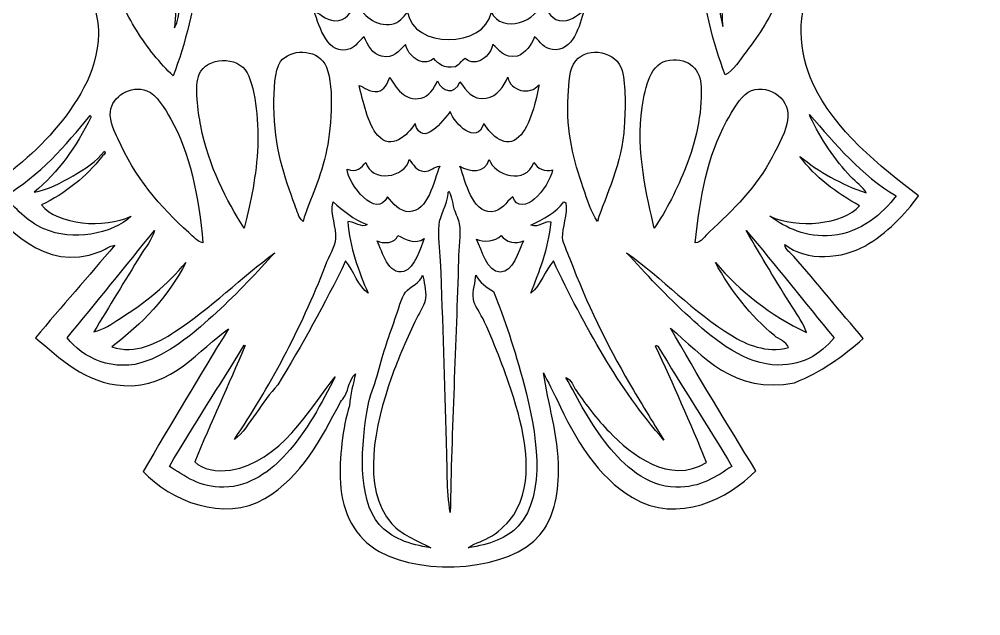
# Model space of a CAD drawing. Header units: millimetres. Extents: x -185 to 297, y -94 to 197.
# Drawn here: x -154.79 to -117.47, y 100.24 to 123.4 of the extents above; entities that cross this region are included whole.
import ezdxf

# ---------------------------------------------------------------- set-up
doc = ezdxf.new("R2010")
doc.units = ezdxf.units.MM
doc.header["$MEASUREMENT"] = 0
doc.layers.add('layer 1', color=7, linetype='Continuous')

msp = doc.modelspace()

# ---------------------------------------------------------------- linework, layer by layer
at = {"layer": 'layer 1', "color": 240, "lineweight": 9}
msp.add_open_spline([(-105.3088, 189.5865), (-105.3088, 189.5865), (-98.3088, 189.5865), (-98.3088, 189.5865), (-98.3088, 189.5865), (-96.6588, 189.5865), (-95.3088, 188.2365), (-95.3088, 186.5865), (-95.3088, 186.5865), (-95.3088, 186.5865), (-95.3088, 72.5865), (-95.3088, 72.5865), (-95.3088, 72.5865), (-95.3088, 70.9365), (-96.6588, 69.5865), (-98.3088, 69.5865), (-98.3088, 69.5865), (-98.3088, 69.5865), (-182.3088, 69.5865), (-182.3088, 69.5865), (-182.3088, 69.5865), (-183.9588, 69.5865), (-185.3088, 70.9365), (-185.3088, 72.5865), (-185.3088, 72.5865), (-185.3088, 72.5865), (-185.3088, 186.5865), (-185.3088, 186.5865), (-185.3088, 186.5865), (-185.3088, 188.2365), (-183.9588, 189.5865), (-182.3088, 189.5865)], degree=3, knots=[0, 0, 0, 0, 0.1111111, 0.1111111, 0.1111111, 0.1111111, 0.2222222, 0.2222222, 0.2222222, 0.2222222, 0.3333333, 0.3333333, 0.3333333, 0.3333333, 0.4444444, 0.4444444, 0.4444444, 0.4444444, 0.5555556, 0.5555556, 0.5555556, 0.5555556, 0.6666667, 0.6666667, 0.6666667, 0.6666667, 0.7777778, 0.7777778, 0.7777778, 0.7777778, 1, 1, 1, 1], dxfattribs=at)
at = {"layer": 'layer 1', "color": 250}
for points, knots in [([(-149.309, 170.7751), (-148.7696, 170.1097), (-147.9541, 169.065), (-147.1342, 168.3967), (-147.1342, 168.3967), (-146.895, 168.2041), (-146.4716, 167.8429), (-146.2649, 167.8176), (-146.2649, 167.8176), (-146.0156, 167.7891), (-145.5726, 167.9661), (-145.2499, 168.0215), (-145.2499, 168.0215), (-144.8915, 168.0825), (-144.5094, 168.1006), (-144.2064, 168.1375), (-144.2064, 168.1375), (-143.7942, 168.1872), (-143.388, 168.3004), (-142.9602, 168.3699), (-142.9602, 168.3699), (-142.414, 168.4561), (-141.8361, 168.4533), (-141.2501, 168.4842), (-141.2501, 168.4842), (-140.7673, 168.5127), (-140.2917, 168.585), (-139.8017, 168.6006), (-139.8017, 168.6006), (-138.0458, 168.6556), (-136.2466, 168.6034), (-134.4963, 168.4561), (-134.4963, 168.4561), (-133.2774, 168.3526), (-132.2099, 168.1872), (-130.93, 168.0215), (-130.93, 168.0215), (-130.6214, 167.9806), (-130.1923, 167.7919), (-129.9459, 167.8176), (-129.9459, 167.8176), (-129.6826, 167.8445), (-129.2548, 168.2366), (-129.0172, 168.4276), (-129.0172, 168.4276), (-128.4112, 168.9105), (-128.0118, 169.3865), (-127.5403, 169.9624), (-127.5403, 169.9624), (-127.2942, 170.2614), (-127.1453, 170.6154), (-126.8736, 170.7454), (-126.8736, 170.7454), (-126.7689, 169.8211), (-126.7516, 169.0578), (-126.9884, 168.3117), (-126.9884, 168.3117), (-127.3761, 167.09), (-128.2667, 166.1043), (-128.0616, 164.513), (-128.0616, 164.513), (-127.7754, 162.3196), (-126.1488, 160.9282), (-125.4236, 159.0647), (-125.4236, 159.0647), (-125.6901, 159.1269), (-125.9148, 159.4797), (-126.2351, 159.5857), (-126.2351, 159.5857), (-126.2548, 158.9544), (-125.9646, 158.3881), (-125.741, 157.9037), (-125.741, 157.9037), (-125.6391, 157.7989), (-125.5384, 158.0554), (-125.4521, 157.9635), (-125.4521, 157.9635), (-125.2056, 157.8699), (-125.1491, 157.5894), (-125.0158, 157.3827), (-125.0158, 157.3827), (-124.6153, 157.6604), (-124.2328, 157.1447), (-124.0618, 156.8602), (-124.0618, 156.8602), (-123.7231, 156.3095), (-123.4682, 155.4005), (-123.2206, 154.9193), (-123.2206, 154.9193), (-123.4004, 154.8117), (-123.6272, 155.0196), (-123.7997, 154.9193), (-123.7997, 154.9193), (-123.7488, 154.6106), (-123.5264, 154.3682), (-123.3651, 154.1078), (-123.3651, 154.1078), (-122.2337, 152.2588), (-121.1862, 150.2428), (-120.3209, 148.0495), (-120.3209, 148.0495), (-119.1301, 145.0322), (-118.0686, 141.0312), (-118.9873, 137.2068), (-118.9873, 137.2068), (-119.0639, 136.887), (-119.1771, 136.5458), (-119.2774, 136.2228), (-119.2774, 136.2228), (-119.3753, 135.9057), (-119.5507, 135.6143), (-119.5945, 135.294), (-119.5945, 135.294), (-119.6824, 134.6981), (-119.6667, 134.129), (-119.7418, 133.5851), (-119.7418, 133.5851), (-120.2475, 129.8486), (-121.6618, 127.0597), (-123.5674, 124.5975), (-123.5674, 124.5975), (-123.746, 124.5931), (-123.7291, 124.7845), (-123.8876, 124.7998), (-123.8876, 124.7998), (-124.7272, 123.8329), (-124.4876, 121.9964), (-124.0036, 120.9461), (-124.0036, 120.9461), (-123.1327, 119.0642), (-121.4053, 117.7149), (-119.8863, 116.5397), (-119.8863, 116.5397), (-120.4144, 115.829), (-121.1168, 115.0801), (-121.9732, 114.5972), (-121.9732, 114.5972), (-122.8173, 114.1229), (-124.2344, 113.9643), (-125.0752, 114.6554), (-125.0752, 114.6554), (-125.064, 114.4471), (-124.8489, 114.3295), (-124.7272, 114.1911), (-124.7272, 114.1911), (-123.8367, 113.1785), (-122.9232, 112.0487), (-122.0314, 111.0024), (-122.0314, 111.0024), (-122.8241, 110.337), (-123.6412, 109.6973), (-124.6988, 109.2923), (-124.6988, 109.2923), (-127.0546, 108.8191), (-128.2863, 110.3723), (-129.5096, 111.409), (-129.5096, 111.409), (-128.4862, 109.6037), (-127.3151, 107.6909), (-126.2054, 105.8729), (-126.2054, 105.8729), (-127.2501, 104.7953), (-129.2098, 103.7831), (-130.9878, 104.8294), (-130.9878, 104.8294), (-132.323, 105.6152), (-133.2365, 107.123), (-133.9172, 108.6281), (-133.9172, 108.6281), (-134.0605, 108.9451), (-134.2712, 109.3192), (-134.4385, 109.6704), (-134.4385, 109.6704), (-134.284, 108.5205), (-133.8622, 107.3057), (-133.8594, 105.8729), (-133.8594, 105.8729), (-133.8566, 104.8888), (-134.0745, 103.987), (-134.583, 103.3809), (-134.583, 103.3809), (-135.728, 102.0103), (-139.0327, 101.7459), (-140.8154, 102.7424), (-140.8154, 102.7424), (-141.7397, 103.2593), (-142.2539, 104.225), (-142.3217, 105.4085), (-142.3217, 105.4085), (-142.3755, 106.3428), (-142.2354, 107.5733), (-141.9749, 108.3961), (-141.9749, 108.3961), (-141.9452, 108.8576), (-141.8208, 109.2285), (-141.7425, 109.6403), (-141.7425, 109.6403), (-141.9834, 109.4183), (-141.9946, 109.0571), (-142.1491, 108.771), (-142.1491, 108.771), (-142.1916, 108.6903), (-142.2763, 108.6241), (-142.3217, 108.539), (-142.3217, 108.539), (-143.1007, 107.0636), (-143.8171, 105.6549), (-145.2499, 104.8013), (-145.2499, 104.8013), (-146.8524, 103.8469), (-148.9266, 104.7262), (-149.9761, 105.8432), (-149.9761, 105.8432), (-148.8941, 107.7094), (-147.7799, 109.5415), (-146.6714, 111.3805), (-146.6714, 111.3805), (-147.7559, 110.6316), (-148.8856, 109.0527), (-150.7306, 109.1775), (-150.7306, 109.1775), (-152.2413, 109.2778), (-153.2125, 110.2395), (-154.1496, 111.0337), (-154.1496, 111.0337), (-153.1447, 112.2498), (-152.0984, 113.4277), (-151.0774, 114.6269), (-151.0774, 114.6269), (-151.2857, 114.5988), (-151.4795, 114.4459), (-151.685, 114.3653), (-151.685, 114.3653), (-153.8001, 113.5353), (-155.3958, 115.3819), (-156.2932, 116.5116), (-156.2932, 116.5116), (-155.3958, 117.3015), (-154.2997, 118.0536), (-153.4248, 119.0911), (-153.4248, 119.0911), (-152.6249, 120.037), (-151.7259, 121.3125), (-151.7147, 122.8304), (-151.7147, 122.8304), (-151.7091, 123.6347), (-151.9808, 124.2547), (-152.295, 124.7998), (-152.295, 124.7998), (-152.4849, 124.807), (-152.4508, 124.5919), (-152.6418, 124.5975), (-152.6418, 124.5975), (-154.5662, 127.0894), (-155.9537, 129.8631), (-156.4674, 133.7015), (-156.4674, 133.7015), (-156.5384, 134.2321), (-156.5184, 134.7988), (-156.6135, 135.3819), (-156.6135, 135.3819), (-156.6801, 135.7881), (-156.902, 136.2103), (-157.0184, 136.5996), (-157.0184, 136.5996), (-157.3752, 137.786), (-157.5903, 139.2557), (-157.5406, 140.8599), (-157.5406, 140.8599), (-157.4756, 142.9099), (-157.0594, 144.5667), (-156.5256, 146.2515), (-156.5256, 146.2515), (-155.4837, 149.5405), (-153.9658, 152.2235), (-152.3813, 154.8896), (-152.3813, 154.8896), (-152.533, 155.0353), (-152.7297, 154.8442), (-152.9605, 154.8896), (-152.9605, 154.8896), (-152.8513, 155.2504), (-152.6518, 155.7601), (-152.4098, 156.2814), (-152.4098, 156.2814), (-152.1662, 156.808), (-151.8435, 157.656), (-151.1624, 157.3827), (-151.1624, 157.3827), (-151.0561, 157.6604), (-150.8903, 158.0963), (-150.497, 157.9037), (-150.497, 157.9037), (-150.1912, 158.3427), (-150.0283, 158.9231), (-149.9163, 159.556), (-149.9163, 159.556), (-150.2618, 159.5789), (-150.4942, 159.0932), (-150.7884, 159.0647), (-150.7884, 159.0647), (-150.3329, 160.1251), (-149.7537, 160.8146), (-149.2509, 161.7309), (-149.2509, 161.7309), (-148.7612, 162.617), (-148.1889, 163.563), (-148.1199, 164.775), (-148.1199, 164.775), (-148.0191, 166.5714), (-149.2962, 167.6446), (-149.3953, 169.3836), (-149.3953, 169.3836), (-149.4222, 169.8693), (-149.3969, 170.3902), (-149.309, 170.7751)], [0, 0, 0, 0, 0.0125, 0.0125, 0.0125, 0.0125, 0.025, 0.025, 0.025, 0.025, 0.0375, 0.0375, 0.0375, 0.0375, 0.05, 0.05, 0.05, 0.05, 0.0625, 0.0625, 0.0625, 0.0625, 0.075, 0.075, 0.075, 0.075, 0.0875, 0.0875, 0.0875, 0.0875, 0.1, 0.1, 0.1, 0.1, 0.1125, 0.1125, 0.1125, 0.1125, 0.125, 0.125, 0.125, 0.125, 0.1375, 0.1375, 0.1375, 0.1375, 0.15, 0.15, 0.15, 0.15, 0.1625, 0.1625, 0.1625, 0.1625, 0.175, 0.175, 0.175, 0.175, 0.1875, 0.1875, 0.1875, 0.1875, 0.2, 0.2, 0.2, 0.2, 0.2125, 0.2125, 0.2125, 0.2125, 0.225, 0.225, 0.225, 0.225, 0.2375, 0.2375, 0.2375, 0.2375, 0.25, 0.25, 0.25, 0.25, 0.2625, 0.2625, 0.2625, 0.2625, 0.275, 0.275, 0.275, 0.275, 0.2875, 0.2875, 0.2875, 0.2875, 0.3, 0.3, 0.3, 0.3, 0.3125, 0.3125, 0.3125, 0.3125, 0.325, 0.325, 0.325, 0.325, 0.3375, 0.3375, 0.3375, 0.3375, 0.35, 0.35, 0.35, 0.35, 0.3625, 0.3625, 0.3625, 0.3625, 0.375, 0.375, 0.375, 0.375, 0.3875, 0.3875, 0.3875, 0.3875, 0.4, 0.4, 0.4, 0.4, 0.4125, 0.4125, 0.4125, 0.4125, 0.425, 0.425, 0.425, 0.425, 0.4375, 0.4375, 0.4375, 0.4375, 0.45, 0.45, 0.45, 0.45, 0.4625, 0.4625, 0.4625, 0.4625, 0.475, 0.475, 0.475, 0.475, 0.4875, 0.4875, 0.4875, 0.4875, 0.5, 0.5, 0.5, 0.5, 0.5125, 0.5125, 0.5125, 0.5125, 0.525, 0.525, 0.525, 0.525, 0.5375, 0.5375, 0.5375, 0.5375, 0.55, 0.55, 0.55, 0.55, 0.5625, 0.5625, 0.5625, 0.5625, 0.575, 0.575, 0.575, 0.575, 0.5875, 0.5875, 0.5875, 0.5875, 0.6, 0.6, 0.6, 0.6, 0.6125, 0.6125, 0.6125, 0.6125, 0.625, 0.625, 0.625, 0.625, 0.6375, 0.6375, 0.6375, 0.6375, 0.65, 0.65, 0.65, 0.65, 0.6625, 0.6625, 0.6625, 0.6625, 0.675, 0.675, 0.675, 0.675, 0.6875, 0.6875, 0.6875, 0.6875, 0.7, 0.7, 0.7, 0.7, 0.7125, 0.7125, 0.7125, 0.7125, 0.725, 0.725, 0.725, 0.725, 0.7375, 0.7375, 0.7375, 0.7375, 0.75, 0.75, 0.75, 0.75, 0.7625, 0.7625, 0.7625, 0.7625, 0.775, 0.775, 0.775, 0.775, 0.7875, 0.7875, 0.7875, 0.7875, 0.8, 0.8, 0.8, 0.8, 0.8125, 0.8125, 0.8125, 0.8125, 0.825, 0.825, 0.825, 0.825, 0.8375, 0.8375, 0.8375, 0.8375, 0.85, 0.85, 0.85, 0.85, 0.8625, 0.8625, 0.8625, 0.8625, 0.875, 0.875, 0.875, 0.875, 0.8875, 0.8875, 0.8875, 0.8875, 0.9, 0.9, 0.9, 0.9, 0.9125, 0.9125, 0.9125, 0.9125, 0.925, 0.925, 0.925, 0.925, 0.9375, 0.9375, 0.9375, 0.9375, 0.95, 0.95, 0.95, 0.95, 0.9625, 0.9625, 0.9625, 0.9625, 0.975, 0.975, 0.975, 0.975, 1, 1, 1, 1]), ([(-147.9457, 130.3969), (-148.2868, 128.7317), (-148.2852, 126.6279), (-148.4678, 124.8295), (-148.4678, 124.8295), (-148.5316, 124.2066), (-148.512, 123.5737), (-148.7568, 123.0627), (-148.7568, 123.0627), (-148.6308, 124.8596), (-148.5882, 127.0172), (-148.9904, 128.5407), (-148.9904, 128.5407), (-149.3259, 127.5762), (-149.2115, 125.8617), (-149.2509, 124.7432), (-149.2509, 124.7432), (-149.2593, 124.4815), (-149.2071, 124.1869), (-149.3672, 123.9898), (-149.3672, 123.9898), (-149.3556, 125.236), (-149.5029, 126.3261), (-149.7421, 127.3242), (-149.7421, 127.3242), (-150.3838, 126.6716), (-149.8697, 125.1806), (-150.0905, 124.221), (-150.0905, 124.221), (-150.3313, 124.8026), (-150.4729, 125.6366), (-151.1059, 125.7289), (-151.1059, 125.7289), (-151.2588, 125.5928), (-151.223, 125.3604), (-151.1921, 125.1778), (-151.1921, 125.1778), (-151.0645, 124.4177), (-150.6327, 123.6218), (-150.2366, 122.9736), (-150.2366, 122.9736), (-149.8232, 122.2994), (-149.3135, 121.6737), (-148.815, 121.2065), (-148.815, 121.2065), (-147.859, 123.6431), (-147.3537, 127.207), (-147.859, 130.4816), (-147.859, 130.4816), (-147.859, 130.4816), (-147.9457, 130.4816), (-147.9457, 130.4816), (-147.9457, 130.4816), (-147.9457, 130.4816), (-147.9457, 130.3969), (-147.9457, 130.3969)], [0, 0, 0, 0, 0.0666667, 0.0666667, 0.0666667, 0.0666667, 0.1333333, 0.1333333, 0.1333333, 0.1333333, 0.2, 0.2, 0.2, 0.2, 0.2666667, 0.2666667, 0.2666667, 0.2666667, 0.3333333, 0.3333333, 0.3333333, 0.3333333, 0.4, 0.4, 0.4, 0.4, 0.4666667, 0.4666667, 0.4666667, 0.4666667, 0.5333333, 0.5333333, 0.5333333, 0.5333333, 0.6, 0.6, 0.6, 0.6, 0.6666667, 0.6666667, 0.6666667, 0.6666667, 0.7333333, 0.7333333, 0.7333333, 0.7333333, 0.8, 0.8, 0.8, 0.8, 0.8666667, 0.8666667, 0.8666667, 0.8666667, 1, 1, 1, 1]), ([(-127.393, 121.2362), (-127.0534, 121.4144), (-126.8411, 121.8041), (-126.5818, 122.1352), (-126.5818, 122.1352), (-126.0436, 122.8219), (-125.6218, 123.4974), (-125.2779, 124.3667), (-125.2779, 124.3667), (-125.1178, 124.7701), (-124.832, 125.2982), (-125.1037, 125.7586), (-125.1037, 125.7586), (-125.554, 125.6181), (-125.8145, 125.1425), (-125.9746, 124.6866), (-125.9746, 124.6866), (-126.024, 124.5365), (-125.9802, 124.3101), (-126.1488, 124.221), (-126.1488, 124.221), (-126.2804, 125.2035), (-125.8498, 126.6435), (-126.4374, 127.3242), (-126.4374, 127.3242), (-126.7448, 126.3955), (-126.7745, 125.1862), (-126.8736, 124.0468), (-126.8736, 124.0468), (-127.1341, 125.4086), (-126.7191, 127.449), (-127.2501, 128.5407), (-127.2501, 128.5407), (-127.5844, 126.9461), (-127.5491, 124.8792), (-127.4809, 123.1205), (-127.4809, 123.1205), (-128.009, 125.297), (-127.767, 128.2445), (-128.2627, 130.4547), (-128.2627, 130.4547), (-128.2695, 130.4759), (-128.288, 130.4872), (-128.3221, 130.4816), (-128.3221, 130.4816), (-128.8727, 127.2889), (-128.3502, 123.7466), (-127.393, 121.2362)], [0, 0, 0, 0, 0.0769231, 0.0769231, 0.0769231, 0.0769231, 0.1538462, 0.1538462, 0.1538462, 0.1538462, 0.2307692, 0.2307692, 0.2307692, 0.2307692, 0.3076923, 0.3076923, 0.3076923, 0.3076923, 0.3846154, 0.3846154, 0.3846154, 0.3846154, 0.4615385, 0.4615385, 0.4615385, 0.4615385, 0.5384615, 0.5384615, 0.5384615, 0.5384615, 0.6153846, 0.6153846, 0.6153846, 0.6153846, 0.6923077, 0.6923077, 0.6923077, 0.6923077, 0.7692308, 0.7692308, 0.7692308, 0.7692308, 0.8461538, 0.8461538, 0.8461538, 0.8461538, 1, 1, 1, 1]), ([(-142.3799, 123.3529), (-142.8129, 123.2751), (-143.0509, 123.5977), (-143.3371, 123.6997), (-143.3371, 123.6997), (-143.1276, 123.1009), (-142.8314, 121.951), (-141.9452, 122.25), (-141.9452, 122.25), (-141.71, 122.3291), (-141.6266, 122.5727), (-141.3958, 122.7144), (-141.3958, 122.7144), (-141.2754, 122.407), (-141.0731, 122.0321), (-140.7276, 121.9611), (-140.7276, 121.9611), (-140.2704, 121.8647), (-140.0481, 122.1694), (-139.8017, 122.4242), (-139.8017, 122.4242), (-139.6913, 121.9867), (-139.1715, 121.5079), (-138.6988, 121.8732), (-138.6988, 121.8732), (-138.5162, 121.6709), (-138.3219, 121.4782), (-137.8576, 121.5561), (-137.8576, 121.5561), (-137.7046, 121.634), (-137.6412, 121.8013), (-137.4811, 121.8732), (-137.4811, 121.8732), (-137.0364, 121.5023), (-136.4942, 121.9867), (-136.4079, 122.4242), (-136.4079, 122.4242), (-136.1587, 122.2031), (-136.007, 121.8792), (-135.4523, 121.9611), (-135.4523, 121.9611), (-135.132, 122.1128), (-134.9241, 122.3801), (-134.7853, 122.7144), (-134.7853, 122.7144), (-134.5557, 122.5117), (-134.4285, 122.2613), (-134.0914, 122.2215), (-134.0914, 122.2215), (-133.2999, 122.128), (-133.0266, 123.1759), (-132.8725, 123.7294), (-132.8725, 123.7294), (-133.1655, 123.5411), (-133.4147, 123.2779), (-133.8281, 123.3529), (-133.8281, 123.3529), (-134.219, 123.4223), (-134.3125, 123.847), (-134.5248, 124.1046), (-134.5248, 124.1046), (-134.6195, 123.3003), (-136.0624, 122.8276), (-136.4657, 123.6716), (-136.4657, 123.6716), (-136.7406, 122.24), (-139.5199, 122.2713), (-139.7138, 123.6716), (-139.7138, 123.6716), (-139.9064, 123.4761), (-140.0296, 123.2566), (-140.3214, 123.2072), (-140.3214, 123.2072), (-140.9399, 123.1009), (-141.5387, 123.5696), (-141.6266, 124.0777), (-141.6266, 124.0777), (-141.6635, 124.0777), (-141.6679, 124.1131), (-141.7128, 124.1046), (-141.7128, 124.1046), (-141.8601, 123.7848), (-142.0118, 123.4167), (-142.3799, 123.3529)], [0, 0, 0, 0, 0.0454545, 0.0454545, 0.0454545, 0.0454545, 0.0909091, 0.0909091, 0.0909091, 0.0909091, 0.1363636, 0.1363636, 0.1363636, 0.1363636, 0.1818182, 0.1818182, 0.1818182, 0.1818182, 0.2272727, 0.2272727, 0.2272727, 0.2272727, 0.2727273, 0.2727273, 0.2727273, 0.2727273, 0.3181818, 0.3181818, 0.3181818, 0.3181818, 0.3636364, 0.3636364, 0.3636364, 0.3636364, 0.4090909, 0.4090909, 0.4090909, 0.4090909, 0.4545455, 0.4545455, 0.4545455, 0.4545455, 0.5, 0.5, 0.5, 0.5, 0.5454545, 0.5454545, 0.5454545, 0.5454545, 0.5909091, 0.5909091, 0.5909091, 0.5909091, 0.6363636, 0.6363636, 0.6363636, 0.6363636, 0.6818182, 0.6818182, 0.6818182, 0.6818182, 0.7272727, 0.7272727, 0.7272727, 0.7272727, 0.7727273, 0.7727273, 0.7727273, 0.7727273, 0.8181818, 0.8181818, 0.8181818, 0.8181818, 0.8636364, 0.8636364, 0.8636364, 0.8636364, 0.9090909, 0.9090909, 0.9090909, 0.9090909, 1, 1, 1, 1]), ([(-142.8442, 118.3662), (-142.6717, 119.2556), (-142.5428, 121.0055), (-142.9321, 121.6709), (-142.9321, 121.6709), (-143.2761, 122.2613), (-144.2826, 122.2556), (-144.6422, 121.7572), (-144.6422, 121.7572), (-144.8915, 121.4116), (-144.9015, 120.6431), (-144.9015, 120.0186), (-144.9015, 120.0186), (-144.9015, 118.4313), (-144.4893, 117.2706), (-144.0904, 116.1914), (-144.0904, 116.1914), (-144.0065, 115.9606), (-143.9527, 115.7001), (-143.7729, 115.5544), (-143.7729, 115.5544), (-143.5209, 116.4338), (-143.0593, 117.2533), (-142.8442, 118.3662)], [0, 0, 0, 0, 0.1428571, 0.1428571, 0.1428571, 0.1428571, 0.2857143, 0.2857143, 0.2857143, 0.2857143, 0.4285714, 0.4285714, 0.4285714, 0.4285714, 0.5714286, 0.5714286, 0.5714286, 0.5714286, 0.7142857, 0.7142857, 0.7142857, 0.7142857, 1, 1, 1, 1]), ([(-131.3064, 119.2355), (-131.2683, 119.9507), (-131.2342, 120.796), (-131.3943, 121.4088), (-131.3943, 121.4088), (-131.5854, 122.1437), (-132.6983, 122.3817), (-133.1924, 121.7885), (-133.1924, 121.7885), (-133.4544, 121.467), (-133.4472, 120.9657), (-133.4813, 120.4251), (-133.4813, 120.4251), (-133.576, 118.9835), (-133.2562, 117.9216), (-132.9022, 116.8584), (-132.9022, 116.8584), (-132.7449, 116.3868), (-132.5891, 115.9112), (-132.3515, 115.5544), (-132.3515, 115.5544), (-132.0413, 116.5245), (-131.3843, 117.8409), (-131.3064, 119.2355)], [0, 0, 0, 0, 0.1428571, 0.1428571, 0.1428571, 0.1428571, 0.2857143, 0.2857143, 0.2857143, 0.2857143, 0.4285714, 0.4285714, 0.4285714, 0.4285714, 0.5714286, 0.5714286, 0.5714286, 0.5714286, 0.7142857, 0.7142857, 0.7142857, 0.7142857, 1, 1, 1, 1]), ([(-145.54, 118.2783), (-145.479, 119.3066), (-145.5894, 120.6459), (-145.9462, 121.3241), (-145.9462, 121.3241), (-146.2962, 121.9867), (-147.5195, 121.947), (-147.8012, 121.2647), (-147.8012, 121.2647), (-147.9939, 120.7988), (-147.8522, 119.8275), (-147.743, 119.264), (-147.743, 119.264), (-147.4416, 117.6936), (-146.7308, 116.3531), (-146.0626, 115.294), (-146.0626, 115.294), (-145.8571, 116.0954), (-145.6095, 117.1345), (-145.54, 118.2783)], [0, 0, 0, 0, 0.1666667, 0.1666667, 0.1666667, 0.1666667, 0.3333333, 0.3333333, 0.3333333, 0.3333333, 0.5, 0.5, 0.5, 0.5, 0.6666667, 0.6666667, 0.6666667, 0.6666667, 1, 1, 1, 1]), ([(-128.9012, 117.6996), (-128.5472, 118.5942), (-128.2851, 119.7083), (-128.3221, 120.7731), (-128.3221, 120.7731), (-128.3445, 121.4445), (-128.7977, 121.9101), (-129.5397, 121.8154), (-129.5397, 121.8154), (-130.3015, 121.7191), (-130.4881, 120.7932), (-130.6113, 119.9889), (-130.6113, 119.9889), (-130.8746, 118.2956), (-130.4187, 116.4819), (-130.1486, 115.294), (-130.1486, 115.294), (-129.677, 115.9594), (-129.2564, 116.8074), (-128.9012, 117.6996)], [0, 0, 0, 0, 0.1666667, 0.1666667, 0.1666667, 0.1666667, 0.3333333, 0.3333333, 0.3333333, 0.3333333, 0.5, 0.5, 0.5, 0.5, 0.6666667, 0.6666667, 0.6666667, 0.6666667, 1, 1, 1, 1]), ([(-140.8732, 120.5989), (-141.1991, 120.5395), (-141.3845, 120.7731), (-141.5969, 120.8297), (-141.5969, 120.8297), (-141.4496, 120.2509), (-141.2569, 119.3162), (-140.8732, 118.8888), (-140.8732, 118.8888), (-140.3439, 118.2984), (-139.7278, 118.8872), (-139.422, 119.3515), (-139.422, 119.3515), (-139.1463, 118.3594), (-138.3219, 119.496), (-138.0614, 119.8163), (-138.0614, 119.8163), (-137.9073, 119.3576), (-137.0408, 118.467), (-136.7563, 119.3515), (-136.7563, 119.3515), (-136.4617, 118.8788), (-135.9022, 118.3506), (-135.3941, 118.8306), (-135.3941, 118.8306), (-134.9623, 119.2372), (-134.7187, 120.2863), (-134.6111, 120.8582), (-134.6111, 120.8582), (-134.9735, 120.4219), (-135.7312, 120.6162), (-135.8288, 121.1483), (-135.8288, 121.1483), (-135.9985, 120.7887), (-136.2253, 120.3966), (-136.6696, 120.3372), (-136.6696, 120.3372), (-137.2206, 120.2622), (-137.4229, 120.623), (-137.685, 120.9742), (-137.685, 120.9742), (-137.8776, 120.4492), (-138.3857, 120.5748), (-138.5543, 121.0055), (-138.5543, 121.0055), (-138.7016, 120.7041), (-138.873, 120.4051), (-139.1912, 120.3372), (-139.1912, 120.3372), (-139.8426, 120.2012), (-140.1725, 120.7606), (-140.4105, 121.1483), (-140.4105, 121.1483), (-140.4984, 120.9063), (-140.6059, 120.6471), (-140.8732, 120.5989)], [0, 0, 0, 0, 0.0666667, 0.0666667, 0.0666667, 0.0666667, 0.1333333, 0.1333333, 0.1333333, 0.1333333, 0.2, 0.2, 0.2, 0.2, 0.2666667, 0.2666667, 0.2666667, 0.2666667, 0.3333333, 0.3333333, 0.3333333, 0.3333333, 0.4, 0.4, 0.4, 0.4, 0.4666667, 0.4666667, 0.4666667, 0.4666667, 0.5333333, 0.5333333, 0.5333333, 0.5333333, 0.6, 0.6, 0.6, 0.6, 0.6666667, 0.6666667, 0.6666667, 0.6666667, 0.7333333, 0.7333333, 0.7333333, 0.7333333, 0.8, 0.8, 0.8, 0.8, 0.8666667, 0.8666667, 0.8666667, 0.8666667, 1, 1, 1, 1]), ([(-128.0034, 115.1483), (-127.0887, 115.9807), (-126.1628, 116.8981), (-125.5681, 118.0476), (-125.5681, 118.0476), (-125.3301, 118.5051), (-125.0046, 119.0798), (-124.958, 119.5839), (-124.958, 119.5839), (-124.887, 120.3854), (-125.8161, 120.9545), (-126.4956, 120.568), (-126.4956, 120.568), (-126.821, 120.3838), (-127.114, 119.8303), (-127.3352, 119.4382), (-127.3352, 119.4382), (-128.0712, 118.1343), (-128.3674, 116.4675), (-128.5556, 114.7148), (-128.5556, 114.7148), (-128.3148, 114.7361), (-128.1844, 114.9825), (-128.0034, 115.1483)], [0, 0, 0, 0, 0.1428571, 0.1428571, 0.1428571, 0.1428571, 0.2857143, 0.2857143, 0.2857143, 0.2857143, 0.4285714, 0.4285714, 0.4285714, 0.4285714, 0.5714286, 0.5714286, 0.5714286, 0.5714286, 0.7142857, 0.7142857, 0.7142857, 0.7142857, 1, 1, 1, 1]), ([(-148.9025, 119.5257), (-149.1276, 119.9154), (-149.4632, 120.4913), (-149.8288, 120.6258), (-149.8288, 120.6258), (-150.4673, 120.8638), (-151.1865, 120.3938), (-151.2503, 119.8163), (-151.2503, 119.8163), (-151.2925, 119.4326), (-151.0689, 119.0204), (-150.9614, 118.7728), (-150.9614, 118.7728), (-150.3128, 117.2774), (-149.3034, 116.1023), (-148.2062, 115.121), (-148.2062, 115.121), (-148.0348, 114.9653), (-147.869, 114.7674), (-147.6567, 114.7148), (-147.6567, 114.7148), (-147.8265, 116.5341), (-148.1608, 118.2362), (-148.9025, 119.5257)], [0, 0, 0, 0, 0.1428571, 0.1428571, 0.1428571, 0.1428571, 0.2857143, 0.2857143, 0.2857143, 0.2857143, 0.4285714, 0.4285714, 0.4285714, 0.4285714, 0.5714286, 0.5714286, 0.5714286, 0.5714286, 0.7142857, 0.7142857, 0.7142857, 0.7142857, 1, 1, 1, 1]), ([(-155.3376, 116.5397), (-154.9836, 116.0798), (-154.4683, 115.5488), (-153.8298, 115.2643), (-153.8298, 115.2643), (-152.7213, 114.7702), (-151.1962, 115.052), (-150.4388, 115.7567), (-150.4388, 115.7567), (-151.4851, 115.2615), (-153.316, 115.4144), (-153.9189, 116.1914), (-153.9189, 116.1914), (-153.0187, 116.6304), (-152.1493, 117.3099), (-151.5983, 118.0476), (-151.5983, 118.0476), (-151.559, 118.1014), (-151.3904, 118.1921), (-151.4823, 118.2783), (-151.4823, 118.2783), (-151.7809, 117.8694), (-152.2396, 117.5876), (-152.7, 117.3215), (-152.7, 117.3215), (-153.1643, 117.0567), (-153.6728, 116.7805), (-154.2078, 116.6858), (-154.2078, 116.6858), (-153.2719, 117.4516), (-152.5796, 118.4598), (-152.0033, 119.5839), (-152.0033, 119.5839), (-152.0077, 119.618), (-151.9992, 119.6674), (-152.033, 119.6702), (-152.033, 119.6702), (-152.9946, 118.4866), (-153.9899, 117.3384), (-155.3376, 116.5397)], [0, 0, 0, 0, 0.0909091, 0.0909091, 0.0909091, 0.0909091, 0.1818182, 0.1818182, 0.1818182, 0.1818182, 0.2727273, 0.2727273, 0.2727273, 0.2727273, 0.3636364, 0.3636364, 0.3636364, 0.3636364, 0.4545455, 0.4545455, 0.4545455, 0.4545455, 0.5454545, 0.5454545, 0.5454545, 0.5454545, 0.6363636, 0.6363636, 0.6363636, 0.6363636, 0.7272727, 0.7272727, 0.7272727, 0.7272727, 0.8181818, 0.8181818, 0.8181818, 0.8181818, 1, 1, 1, 1]), ([(-124.0887, 119.6124), (-123.6737, 118.7387), (-123.1287, 117.9388), (-122.5239, 117.2947), (-122.5239, 117.2947), (-122.3216, 117.0779), (-122.0511, 116.9066), (-121.915, 116.6561), (-121.915, 116.6561), (-122.912, 116.9928), (-123.7572, 117.4813), (-124.4949, 118.0773), (-124.4949, 118.0773), (-123.9029, 117.2577), (-123.0817, 116.6686), (-122.1771, 116.1633), (-122.1771, 116.1633), (-122.8173, 115.43), (-124.6068, 115.2558), (-125.656, 115.7567), (-125.656, 115.7567), (-125.0471, 115.3052), (-124.2484, 114.9103), (-123.2475, 115.005), (-123.2475, 115.005), (-122.1233, 115.1085), (-121.2669, 115.8675), (-120.7572, 116.5397), (-120.7572, 116.5397), (-122.1261, 117.344), (-123.099, 118.546), (-124.1184, 119.6999), (-124.1184, 119.6999), (-124.1196, 119.659), (-124.1056, 119.6365), (-124.0887, 119.6124)], [0, 0, 0, 0, 0.1, 0.1, 0.1, 0.1, 0.2, 0.2, 0.2, 0.2, 0.3, 0.3, 0.3, 0.3, 0.4, 0.4, 0.4, 0.4, 0.5, 0.5, 0.5, 0.5, 0.6, 0.6, 0.6, 0.6, 0.7, 0.7, 0.7, 0.7, 0.8, 0.8, 0.8, 0.8, 1, 1, 1, 1]), ([(-141.3364, 117.8437), (-141.4909, 117.6571), (-141.7128, 117.409), (-142.0628, 117.5832), (-142.0628, 117.5832), (-142.0275, 117.0169), (-140.9314, 115.5886), (-140.4968, 116.5116), (-140.4968, 116.5116), (-140.2801, 116.2524), (-140.0336, 115.9253), (-139.6544, 115.9309), (-139.6544, 115.9309), (-138.9111, 115.9425), (-138.7084, 117.1032), (-138.4664, 117.6996), (-138.4664, 117.6996), (-138.6787, 117.6952), (-138.822, 117.4841), (-139.0752, 117.4957), (-139.0752, 117.4957), (-139.3839, 117.5126), (-139.483, 117.759), (-139.6544, 117.9613), (-139.6544, 117.9613), (-139.796, 117.2308), (-141.1325, 117.0482), (-141.3364, 117.8437)], [0, 0, 0, 0, 0.125, 0.125, 0.125, 0.125, 0.25, 0.25, 0.25, 0.25, 0.375, 0.375, 0.375, 0.375, 0.5, 0.5, 0.5, 0.5, 0.625, 0.625, 0.625, 0.625, 0.75, 0.75, 0.75, 0.75, 1, 1, 1, 1]), ([(-137.685, 117.6996), (-137.4486, 117.0639), (-137.2274, 115.9156), (-136.4657, 115.9309), (-136.4657, 115.9309), (-136.0483, 115.9397), (-135.9151, 116.309), (-135.6261, 116.5116), (-135.6261, 116.5116), (-135.5314, 116.0445), (-135.0542, 116.1874), (-134.7853, 116.4237), (-134.7853, 116.4237), (-134.4811, 116.6914), (-134.1467, 117.2208), (-134.0914, 117.5535), (-134.0914, 117.5535), (-134.3888, 117.4572), (-134.6817, 117.6129), (-134.815, 117.8437), (-134.815, 117.8437), (-135.1308, 116.9547), (-136.3357, 117.3284), (-136.5552, 117.9613), (-136.5552, 117.9613), (-136.6937, 117.3878), (-137.3382, 117.4813), (-137.685, 117.6996)], [0, 0, 0, 0, 0.125, 0.125, 0.125, 0.125, 0.25, 0.25, 0.25, 0.25, 0.375, 0.375, 0.375, 0.375, 0.5, 0.5, 0.5, 0.5, 0.625, 0.625, 0.625, 0.625, 0.75, 0.75, 0.75, 0.75, 1, 1, 1, 1]), ([(-138.1477, 116.6276), (-138.1762, 116.2014), (-138.4596, 115.7981), (-138.4961, 115.41), (-138.4961, 115.41), (-138.5374, 114.9853), (-138.4596, 114.4897), (-138.4383, 114.0169), (-138.4383, 114.0169), (-138.3335, 111.6426), (-138.291, 109.275), (-138.2059, 107.0026), (-138.2059, 107.0026), (-138.1718, 106.0627), (-138.2075, 105.1268), (-138.0614, 104.2502), (-138.0614, 104.2502), (-138.0077, 107.4064), (-137.8307, 110.8836), (-137.7416, 114.0478), (-137.7416, 114.0478), (-137.7303, 114.5238), (-137.6468, 115.0403), (-137.7131, 115.4665), (-137.7131, 115.4665), (-137.7359, 115.6098), (-137.8479, 115.8233), (-137.9157, 116.0473), (-137.9157, 116.0473), (-137.9908, 116.2865), (-138.0261, 116.6561), (-138.1196, 116.7139), (-138.1196, 116.7139), (-138.1537, 116.7099), (-138.1509, 116.6686), (-138.1477, 116.6276)], [0, 0, 0, 0, 0.1, 0.1, 0.1, 0.1, 0.2, 0.2, 0.2, 0.2, 0.3, 0.3, 0.3, 0.3, 0.4, 0.4, 0.4, 0.4, 0.5, 0.5, 0.5, 0.5, 0.6, 0.6, 0.6, 0.6, 0.7, 0.7, 0.7, 0.7, 0.8, 0.8, 0.8, 0.8, 1, 1, 1, 1]), ([(-142.4959, 114.889), (-142.5216, 114.5876), (-142.7664, 114.1995), (-142.9008, 113.8439), (-142.9008, 113.8439), (-143.8652, 111.3464), (-145.0954, 109.0812), (-146.4378, 107.0905), (-146.4378, 107.0905), (-146.1035, 107.3197), (-145.8728, 107.7363), (-145.5982, 108.1055), (-145.5982, 108.1055), (-145.3205, 108.4768), (-145.0616, 108.8857), (-144.757, 109.2056), (-144.757, 109.2056), (-143.8155, 110.7492), (-142.9293, 112.3449), (-142.1194, 114.0169), (-142.1194, 114.0169), (-141.8164, 113.636), (-141.6137, 112.9975), (-141.2501, 112.7707), (-141.2501, 112.7707), (-141.6013, 113.5907), (-141.9721, 114.5406), (-142.0331, 115.5544), (-142.0331, 115.5544), (-141.7839, 115.5472), (-141.5021, 115.2755), (-141.2798, 115.4385), (-141.2798, 115.4385), (-141.8304, 115.6211), (-142.2073, 115.9807), (-142.6106, 116.3078), (-142.6106, 116.3078), (-142.7266, 115.8205), (-142.4634, 115.308), (-142.4959, 114.889)], [0, 0, 0, 0, 0.0909091, 0.0909091, 0.0909091, 0.0909091, 0.1818182, 0.1818182, 0.1818182, 0.1818182, 0.2727273, 0.2727273, 0.2727273, 0.2727273, 0.3636364, 0.3636364, 0.3636364, 0.3636364, 0.4545455, 0.4545455, 0.4545455, 0.4545455, 0.5454545, 0.5454545, 0.5454545, 0.5454545, 0.6363636, 0.6363636, 0.6363636, 0.6363636, 0.7272727, 0.7272727, 0.7272727, 0.7272727, 0.8181818, 0.8181818, 0.8181818, 0.8181818, 1, 1, 1, 1]), ([(-131.1042, 109.2638), (-131.9919, 110.7957), (-132.7565, 112.3533), (-133.4231, 114.106), (-133.4231, 114.106), (-133.5307, 114.3877), (-133.7049, 114.7289), (-133.7121, 114.9159), (-133.7121, 114.9159), (-133.7318, 115.294), (-133.501, 115.849), (-133.5692, 116.2793), (-133.5692, 116.2793), (-133.6057, 116.2809), (-133.6073, 116.3146), (-133.6555, 116.3078), (-133.6555, 116.3078), (-133.9641, 115.8928), (-134.4469, 115.6492), (-134.931, 115.41), (-134.931, 115.41), (-134.6368, 115.2867), (-134.3888, 115.5942), (-134.1496, 115.5247), (-134.1496, 115.5247), (-134.2515, 114.4499), (-134.6111, 113.6316), (-134.931, 112.7707), (-134.931, 112.7707), (-134.5389, 113.0854), (-134.3904, 113.6416), (-134.0605, 114.0169), (-134.0605, 114.0169), (-132.8528, 111.4784), (-131.5176, 109.0627), (-129.7717, 107.062), (-129.7717, 107.062), (-130.2007, 107.7588), (-130.6976, 108.5643), (-131.1042, 109.2638)], [0, 0, 0, 0, 0.0909091, 0.0909091, 0.0909091, 0.0909091, 0.1818182, 0.1818182, 0.1818182, 0.1818182, 0.2727273, 0.2727273, 0.2727273, 0.2727273, 0.3636364, 0.3636364, 0.3636364, 0.3636364, 0.4545455, 0.4545455, 0.4545455, 0.4545455, 0.5454545, 0.5454545, 0.5454545, 0.5454545, 0.6363636, 0.6363636, 0.6363636, 0.6363636, 0.7272727, 0.7272727, 0.7272727, 0.7272727, 0.8181818, 0.8181818, 0.8181818, 0.8181818, 1, 1, 1, 1]), ([(-152.9308, 111.0337), (-152.3645, 110.2748), (-151.103, 109.6559), (-149.8288, 110.1347), (-149.8288, 110.1347), (-148.8234, 110.5128), (-147.9401, 111.2745), (-147.1342, 112.0178), (-147.1342, 112.0178), (-146.3062, 112.7824), (-145.526, 113.6075), (-144.873, 114.3368), (-144.873, 114.3368), (-146.112, 113.4121), (-147.3878, 112.1619), (-148.7568, 111.2645), (-148.7568, 111.2645), (-149.4138, 110.8339), (-150.2859, 110.3655), (-151.1921, 110.6854), (-151.1921, 110.6854), (-150.0254, 111.5647), (-149.0161, 112.6038), (-148.3238, 113.9587), (-148.3238, 113.9587), (-149.0285, 113.0978), (-149.9219, 112.3814), (-150.8735, 111.7854), (-150.8735, 111.7854), (-151.1921, 111.586), (-151.5092, 111.3436), (-151.8889, 111.2645), (-151.8889, 111.2645), (-151.2969, 112.2498), (-150.6768, 113.268), (-150.0905, 114.222), (-150.0905, 114.222), (-149.8938, 114.5435), (-149.6289, 114.838), (-149.5398, 115.2061), (-149.5398, 115.2061), (-150.6584, 113.803), (-151.7926, 112.4139), (-152.9308, 111.0337)], [0, 0, 0, 0, 0.0833333, 0.0833333, 0.0833333, 0.0833333, 0.1666667, 0.1666667, 0.1666667, 0.1666667, 0.25, 0.25, 0.25, 0.25, 0.3333333, 0.3333333, 0.3333333, 0.3333333, 0.4166667, 0.4166667, 0.4166667, 0.4166667, 0.5, 0.5, 0.5, 0.5, 0.5833333, 0.5833333, 0.5833333, 0.5833333, 0.6666667, 0.6666667, 0.6666667, 0.6666667, 0.75, 0.75, 0.75, 0.75, 0.8333333, 0.8333333, 0.8333333, 0.8333333, 1, 1, 1, 1]), ([(-140.0906, 115.005), (-140.1781, 114.6779), (-140.6866, 114.6895), (-140.9017, 114.7999), (-140.9017, 114.7999), (-140.685, 114.3608), (-140.4839, 113.4562), (-139.8582, 113.6119), (-139.8582, 113.6119), (-139.4477, 113.7139), (-139.2012, 114.5732), (-139.0752, 114.889), (-139.0752, 114.889), (-139.3979, 114.637), (-139.8229, 114.8661), (-140.0906, 115.005)], [0, 0, 0, 0, 0.2, 0.2, 0.2, 0.2, 0.4, 0.4, 0.4, 0.4, 0.6, 0.6, 0.6, 0.6, 1, 1, 1, 1]), ([(-136.0908, 115.005), (-136.2887, 114.7702), (-136.8016, 114.7361), (-137.0476, 114.8593), (-137.0476, 114.8593), (-136.8197, 114.4162), (-136.6443, 113.5919), (-136.1189, 113.5834), (-136.1189, 113.5834), (-135.612, 113.575), (-135.4338, 114.3793), (-135.2215, 114.7999), (-135.2215, 114.7999), (-135.4888, 114.6426), (-135.911, 114.7614), (-136.0908, 115.005)], [0, 0, 0, 0, 0.2, 0.2, 0.2, 0.2, 0.4, 0.4, 0.4, 0.4, 0.6, 0.6, 0.6, 0.6, 1, 1, 1, 1]), ([(-124.785, 112.2217), (-124.584, 111.9014), (-124.3464, 111.5916), (-124.2344, 111.236), (-124.2344, 111.236), (-125.6475, 111.9099), (-126.807, 112.8361), (-127.7726, 113.9587), (-127.7726, 113.9587), (-127.171, 112.853), (-126.4105, 111.893), (-125.4818, 111.1184), (-125.4818, 111.1184), (-125.2919, 110.9615), (-125.0331, 110.9077), (-124.9295, 110.6541), (-124.9295, 110.6541), (-125.7948, 110.4193), (-126.6003, 110.7945), (-127.1341, 111.1184), (-127.1341, 111.1184), (-128.6235, 112.029), (-129.8608, 113.3671), (-131.2202, 114.3368), (-131.2202, 114.3368), (-130.4769, 113.5313), (-129.6838, 112.6648), (-128.7567, 111.8167), (-128.7567, 111.8167), (-128.0046, 111.1272), (-126.8154, 110.0962), (-125.5681, 109.9886), (-125.5681, 109.9886), (-124.4339, 109.8911), (-123.6978, 110.402), (-123.1624, 111.0337), (-123.1624, 111.0337), (-124.3123, 112.4139), (-125.4196, 113.8371), (-126.5818, 115.2061), (-126.5818, 115.2061), (-125.9999, 114.2023), (-125.3842, 113.1729), (-124.785, 112.2217)], [0, 0, 0, 0, 0.0833333, 0.0833333, 0.0833333, 0.0833333, 0.1666667, 0.1666667, 0.1666667, 0.1666667, 0.25, 0.25, 0.25, 0.25, 0.3333333, 0.3333333, 0.3333333, 0.3333333, 0.4166667, 0.4166667, 0.4166667, 0.4166667, 0.5, 0.5, 0.5, 0.5, 0.5833333, 0.5833333, 0.5833333, 0.5833333, 0.6666667, 0.6666667, 0.6666667, 0.6666667, 0.75, 0.75, 0.75, 0.75, 0.8333333, 0.8333333, 0.8333333, 0.8333333, 1, 1, 1, 1]), ([(-139.8017, 112.8004), (-139.9602, 112.5853), (-140.0706, 112.1282), (-140.205, 111.7585), (-140.205, 111.7585), (-140.4839, 110.9884), (-140.6934, 110.3526), (-140.9017, 109.554), (-140.9017, 109.554), (-141.0037, 109.1675), (-141.1863, 108.7826), (-141.2501, 108.423), (-141.2501, 108.423), (-141.519, 106.9091), (-141.6848, 104.7868), (-140.8154, 103.7859), (-140.8154, 103.7859), (-140.3764, 103.279), (-139.6443, 102.9944), (-138.8148, 102.8869), (-138.8148, 102.8869), (-139.4252, 103.2084), (-139.9333, 103.3797), (-140.3214, 103.8144), (-140.3214, 103.8144), (-141.5543, 105.1918), (-140.9696, 107.6893), (-140.3523, 109.4677), (-140.3523, 109.4677), (-140.0834, 110.2367), (-139.711, 111.0763), (-139.3642, 111.7854), (-139.3642, 111.7854), (-139.2338, 112.0571), (-139.0443, 112.3533), (-139.0186, 112.5685), (-139.0186, 112.5685), (-138.9861, 112.8642), (-139.0853, 113.2708), (-139.1334, 113.4675), (-139.1334, 113.4675), (-139.2041, 113.1572), (-139.619, 113.044), (-139.8017, 112.8004)], [0, 0, 0, 0, 0.0833333, 0.0833333, 0.0833333, 0.0833333, 0.1666667, 0.1666667, 0.1666667, 0.1666667, 0.25, 0.25, 0.25, 0.25, 0.3333333, 0.3333333, 0.3333333, 0.3333333, 0.4166667, 0.4166667, 0.4166667, 0.4166667, 0.5, 0.5, 0.5, 0.5, 0.5833333, 0.5833333, 0.5833333, 0.5833333, 0.6666667, 0.6666667, 0.6666667, 0.6666667, 0.75, 0.75, 0.75, 0.75, 0.8333333, 0.8333333, 0.8333333, 0.8333333, 1, 1, 1, 1]), ([(-137.164, 112.54), (-137.1299, 112.2923), (-136.8835, 111.9865), (-136.7278, 111.6426), (-136.7278, 111.6426), (-136.2875, 110.6657), (-135.9291, 109.7326), (-135.598, 108.6863), (-135.598, 108.6863), (-135.1336, 107.2206), (-134.7825, 105.4185), (-135.598, 104.1623), (-135.598, 104.1623), (-135.7947, 103.8581), (-136.129, 103.5507), (-136.4388, 103.3512), (-136.4388, 103.3512), (-136.7603, 103.1445), (-137.0521, 103.0964), (-137.3651, 102.8869), (-137.3651, 102.8869), (-136.5211, 103.0141), (-135.8669, 103.2465), (-135.4238, 103.7277), (-135.4238, 103.7277), (-134.2912, 104.957), (-134.7203, 107.4245), (-135.1914, 109.2056), (-135.1914, 109.2056), (-135.5543, 110.575), (-135.9648, 111.8067), (-136.381, 112.8289), (-136.381, 112.8289), (-136.6656, 112.9891), (-136.9064, 113.1929), (-137.0745, 113.4675), (-137.0745, 113.4675), (-137.0705, 113.2238), (-137.205, 112.8486), (-137.164, 112.54)], [0, 0, 0, 0, 0.0909091, 0.0909091, 0.0909091, 0.0909091, 0.1818182, 0.1818182, 0.1818182, 0.1818182, 0.2727273, 0.2727273, 0.2727273, 0.2727273, 0.3636364, 0.3636364, 0.3636364, 0.3636364, 0.4545455, 0.4545455, 0.4545455, 0.4545455, 0.5454545, 0.5454545, 0.5454545, 0.5454545, 0.6363636, 0.6363636, 0.6363636, 0.6363636, 0.7272727, 0.7272727, 0.7272727, 0.7272727, 0.8181818, 0.8181818, 0.8181818, 0.8181818, 1, 1, 1, 1]), ([(-148.9607, 106.0454), (-148.3575, 105.6589), (-147.7856, 105.2231), (-146.844, 105.2343), (-146.844, 105.2343), (-145.8386, 105.2484), (-145.0203, 105.8717), (-144.4103, 106.5399), (-144.4103, 106.5399), (-143.6557, 107.3638), (-143.0228, 108.5334), (-142.5256, 109.5243), (-142.5256, 109.5243), (-143.5265, 108.2488), (-144.6595, 106.2112), (-146.5835, 105.9014), (-146.5835, 105.9014), (-147.137, 105.8119), (-147.6824, 105.9266), (-147.9738, 106.2196), (-147.9738, 106.2196), (-147.3493, 107.7403), (-146.6658, 109.2016), (-146.0313, 110.7122), (-146.0313, 110.7122), (-146.0032, 110.7151), (-146.01, 110.752), (-146.0626, 110.7436), (-146.0626, 110.7436), (-147.0198, 109.1675), (-148.0207, 107.6372), (-148.9607, 106.0454)], [0, 0, 0, 0, 0.1111111, 0.1111111, 0.1111111, 0.1111111, 0.2222222, 0.2222222, 0.2222222, 0.2222222, 0.3333333, 0.3333333, 0.3333333, 0.3333333, 0.4444444, 0.4444444, 0.4444444, 0.4444444, 0.5555556, 0.5555556, 0.5555556, 0.5555556, 0.6666667, 0.6666667, 0.6666667, 0.6666667, 0.7777778, 0.7777778, 0.7777778, 0.7777778, 1, 1, 1, 1]), ([(-128.1182, 106.1915), (-129.5751, 105.3206), (-131.0303, 106.507), (-131.8872, 107.3807), (-131.8872, 107.3807), (-132.3812, 107.8832), (-132.7862, 108.427), (-133.1627, 108.9748), (-133.1627, 108.9748), (-133.2887, 109.1591), (-133.3609, 109.4111), (-133.5692, 109.4962), (-133.5692, 109.4962), (-133.1161, 108.6493), (-132.6233, 107.7034), (-131.945, 106.8582), (-131.945, 106.8582), (-131.3361, 106.0992), (-130.4556, 105.26), (-129.3074, 105.2343), (-129.3074, 105.2343), (-128.3373, 105.2131), (-127.7401, 105.6421), (-127.1341, 106.0454), (-127.1341, 106.0454), (-128.0588, 107.6327), (-129.0666, 109.1378), (-130.0041, 110.7122), (-130.0041, 110.7122), (-130.0366, 110.7179), (-130.0675, 110.7648), (-130.0904, 110.7122), (-130.0904, 110.7122), (-129.4065, 109.2325), (-128.7395, 107.7347), (-128.1182, 106.1915)], [0, 0, 0, 0, 0.1, 0.1, 0.1, 0.1, 0.2, 0.2, 0.2, 0.2, 0.3, 0.3, 0.3, 0.3, 0.4, 0.4, 0.4, 0.4, 0.5, 0.5, 0.5, 0.5, 0.6, 0.6, 0.6, 0.6, 0.7, 0.7, 0.7, 0.7, 0.8, 0.8, 0.8, 0.8, 1, 1, 1, 1])]:
    msp.add_open_spline(points, degree=3, knots=knots, dxfattribs=at)

doc.saveas('drawing.dxf')
